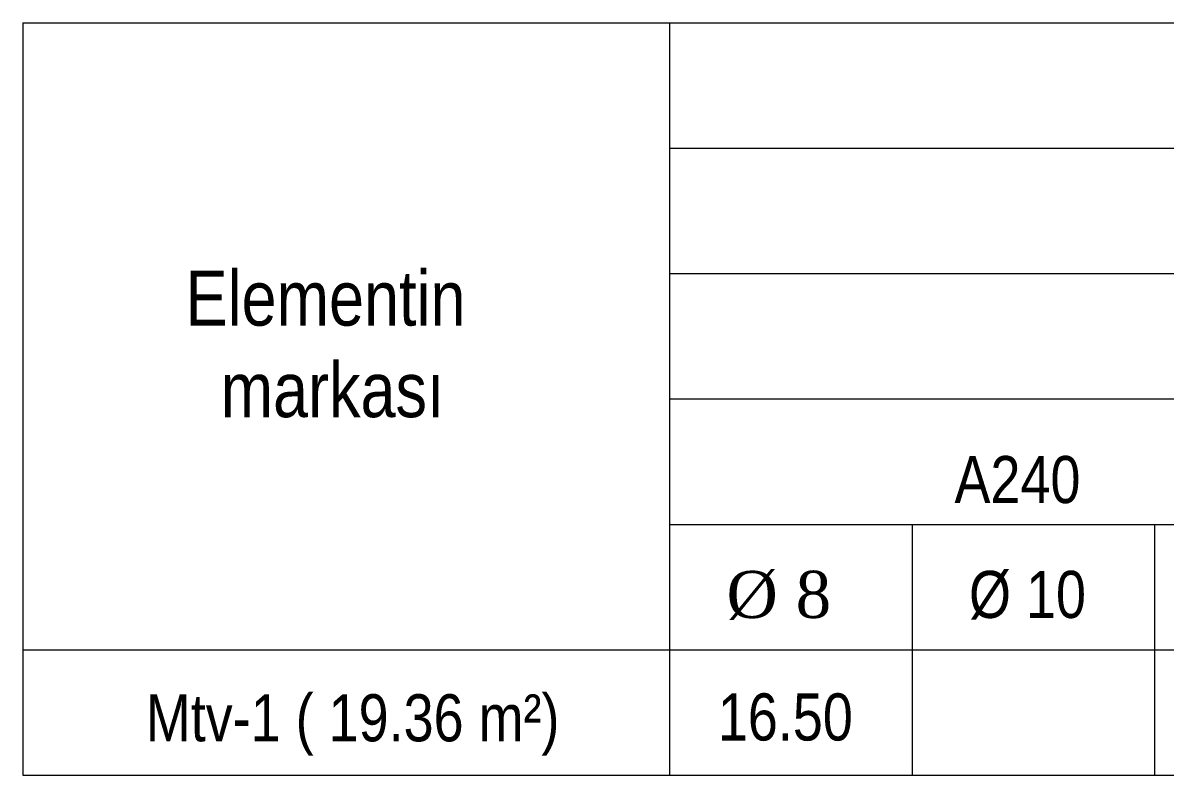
# Model space of a CAD drawing. Header units: millimetres. Extents: x 1321639 to 1366864, y -922319 to -736703.
# Drawn here: x 1348710 to 1355669, y -849149 to -844565 of the extents above; entities that cross this region are included whole.
import ezdxf

# ---------------------------------------------------------------- set-up
doc = ezdxf.new("R2010")
doc.units = ezdxf.units.MM
for name, color, linetype, lineweight in [('cedvel  0.09', 7, 'Continuous', 13), ('razmer   0.09', 140, 'Continuous', 9), ('ИЧ  РАЗМЕР  0.09', 143, 'Continuous', 9)]:
    doc.layers.add(name, color=color, linetype=linetype, lineweight=lineweight)
doc.styles.add('style6', font='ARIALN.TTF', dxfattribs={"height": 300})

msp = doc.modelspace()

# ---------------------------------------------------------------- linework, layer by layer
at = {"layer": 'cedvel  0.09', "lineweight": 20}
for p, q in [((1348710.149, -844564.723), (1366386.229, -844564.723)), ((1348710.149, -844564.723), (1348710.149, -849148.723)), ((1352649.851, -844564.723), (1352649.851, -849148.723)), ((1352649.851, -845328.723), (1366386.229, -845328.723)), ((1352649.851, -846092.723), (1364468.956, -846092.723)), ((1352649.851, -846856.723), (1364468.956, -846856.723)), ((1352649.851, -847620.723), (1364468.956, -847620.723)), ((1354127.239, -847620.723), (1354127.239, -849148.723)), ((1355604.627, -847620.723), (1355604.627, -849148.723)), ((1348710.149, -848384.723), (1366386.229, -848384.723)), ((1348710.149, -849148.723), (1366386.229, -849148.723))]:
    msp.add_line(p, q, dxfattribs=at)

# ---------------------------------------------------------------- texts
at = {"color": 0, "insert": (1349367.664, -848655.774), "char_height": 286.871484, "width": 6215.54882, "attachment_point": 1, "style": 'style6'}
msp.add_mtext('{\\fArial Narrow|b0|i0|c238|p34; }Мtv-1{\\fArial Narrow|b0|i0|c238|p34; }( 1{\\fArial Narrow|b0|i0|c238|p34;9}.{\\fArial Narrow|b0|i0|c238|p34;36 }m²)', dxfattribs=at)
at = {"layer": 'razmer   0.09', "lineweight": 20, "attachment_point": 1, "style": 'style6'}
for s, insert, char_height in [('{\\fArial Narrow|b0|i0|c238|p34;\\C0;Elementin\\fArial Narrow|b0|i0|c204|p34;\\P\\fArial Narrow|b0|i0|c238|p34;  markası}', (1349701.949, -846074.847), 334.6834), ('{\\fArial Narrow|b0|i0|c238|p34;\\C0;16.50}', (1352943.755, -848650.703), 286.87148)]:
    msp.add_mtext(s, dxfattribs=dict(at, insert=insert, char_height=char_height))
at = {"layer": 'ИЧ  РАЗМЕР  0.09', "lineweight": 20, "attachment_point": 1, "style": 'style6'}
for s, insert, char_height in [('{\\C0;A240}', (1354385.35, -847204.121), 286.8715), ('{\\fTimes New Roman|b0|i0|c0|p18;\\C0;Ø \\fTimes New Roman|b0|i0|c238|p18;8}', (1352996.402, -847903.932), 286.87148), ('{\\C0;Ø \\fArial Narrow|b0|i0|c238|p34;10}', (1354473.79, -847903.932), 286.87148)]:
    msp.add_mtext(s, dxfattribs=dict(at, insert=insert, char_height=char_height))

doc.saveas('drawing.dxf')
